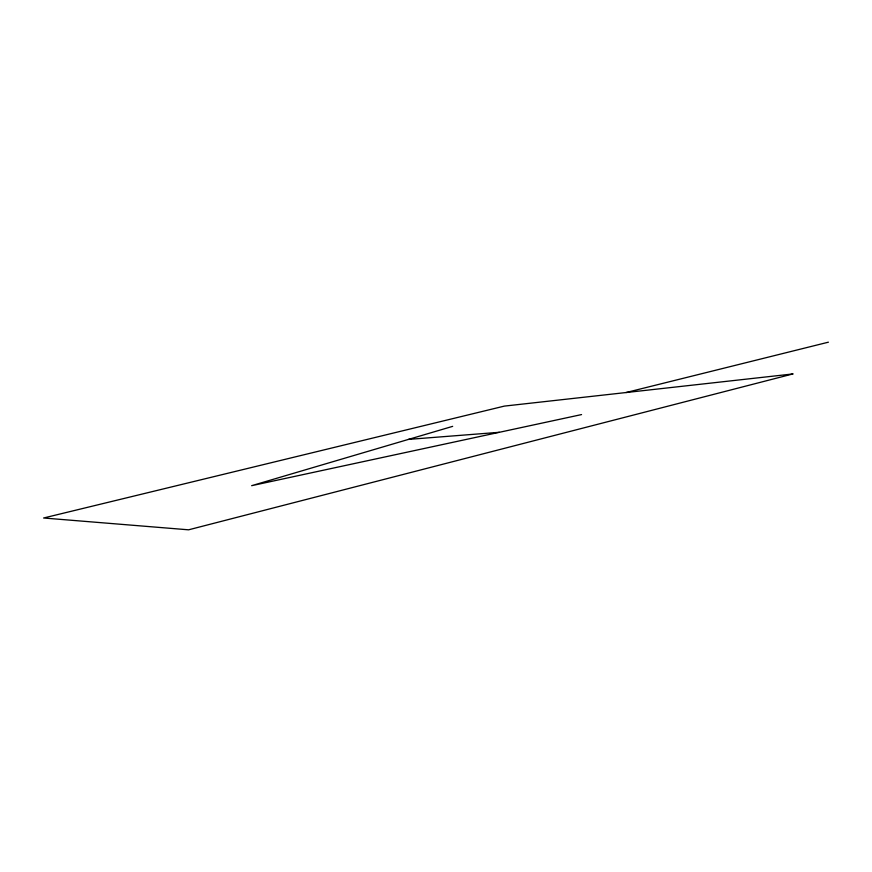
<?xml version="1.0" encoding="UTF-8"?>
<svg xmlns="http://www.w3.org/2000/svg" width="872" height="872" viewBox="0 0 872 872"><rect width="100%" height="100%" fill="white"/><g stroke="black" fill="none" stroke-linecap="round" stroke-linejoin="round"><path stroke-width="1.31" d="M452.677 426.353L251.648 485.682L581.548 414.582M625.976 392.553L828.4 342.184M408.467 439.401L499.296 432.305M792.877 373.946L188.592 529.816L43.6 518.001L504.376 406.101L792.877 373.946"/></g></svg>
